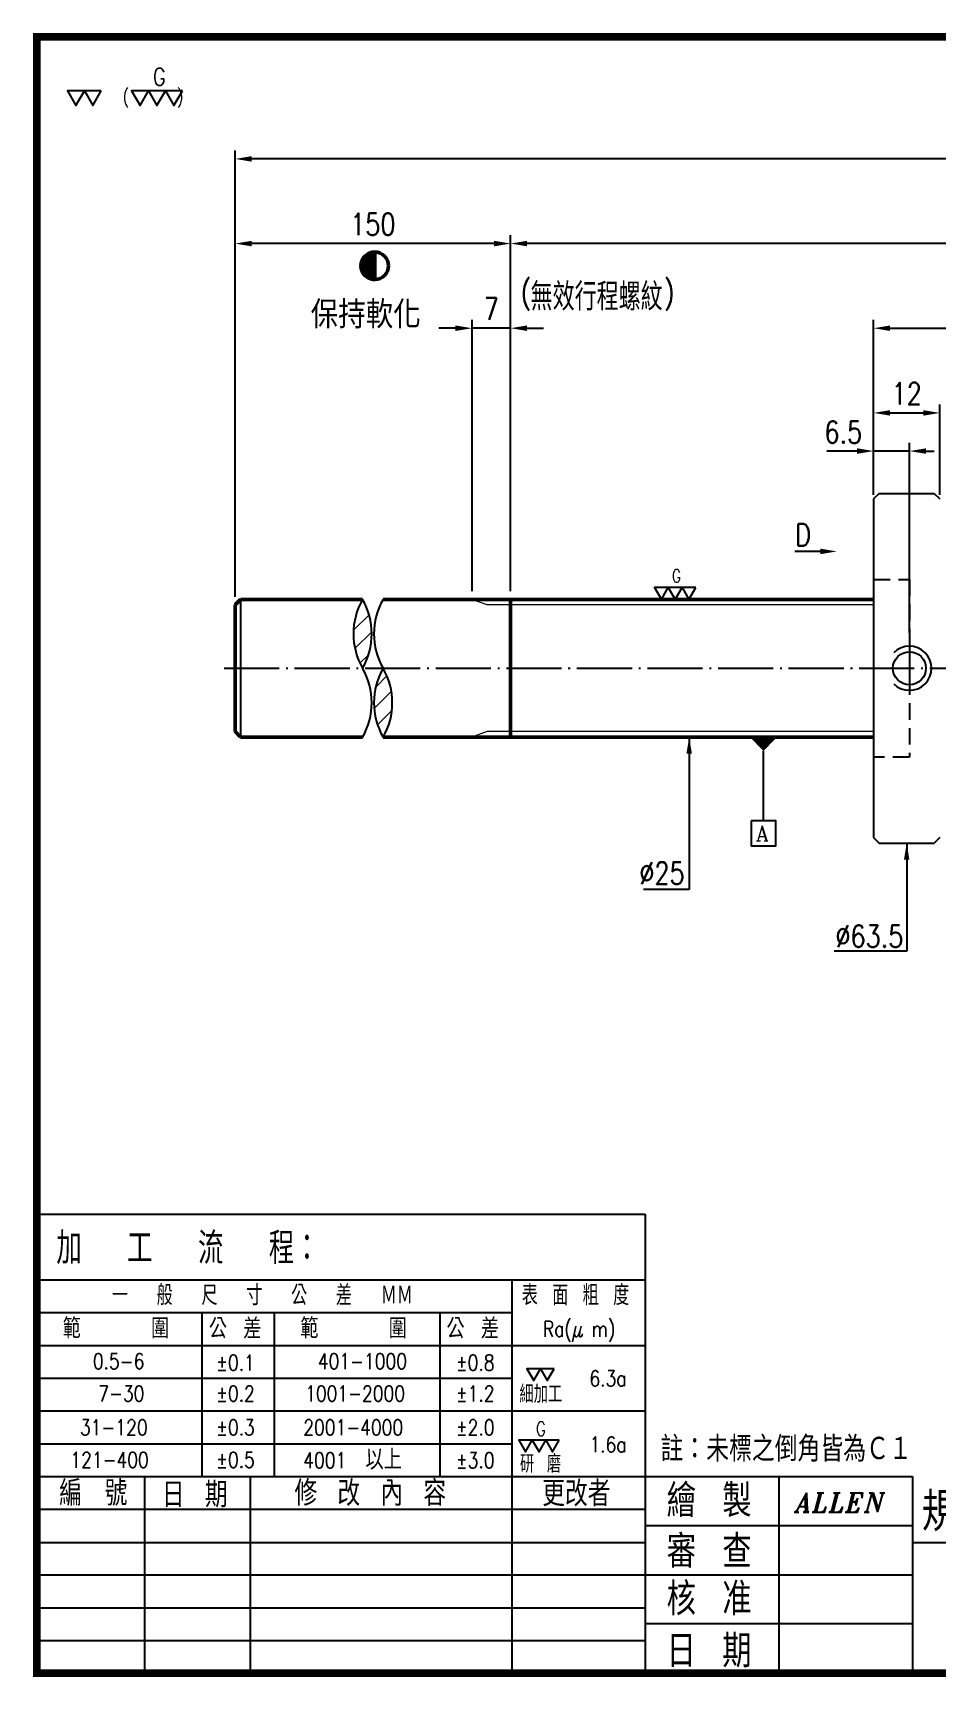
# Model space of a CAD drawing. Header units: millimetres. Extents: x 1056 to 1476, y 85 to 383.
# Drawn here: x 1055.6 to 1219.6, y 84.6 to 383.2 of the extents above; entities that cross this region are included whole.
import ezdxf
from ezdxf.enums import TextEntityAlignment as Align

# ---------------------------------------------------------------- set-up
doc = ezdxf.new("R2010")
doc.units = ezdxf.units.MM
doc.linetypes.add('C', pattern=[2.5625, 2, -0.25, 0.0625, -0.25])
doc.linetypes.add('H', pattern=[0.75, 0.5, -0.25])
for name, color, linetype in [('01', 1, 'C'), ('04', 4, 'Continuous'), ('05', 5, 'H'), ('3', 6, 'Continuous'), ('C', 1, 'C'), ('CK_LEVEL_1', 7, 'Continuous')]:
    doc.layers.add(name, color=color, linetype=linetype)
for name, color, linetype, lineweight in [('AM_0', 7, 'Continuous', 50), ('AM_5', 3, 'Continuous', 25), ('AM_8', 4, 'Continuous', 25), ('群組1-AM_0', 7, 'Continuous', 50)]:
    doc.layers.add(name, color=color, linetype=linetype, lineweight=lineweight)
doc.styles.add('ROMANC', font='romanc')
doc.styles.add('SIMPLEX', font='simplex.shx', dxfattribs={"width": 0.8, "height": 4})
doc.styles.get("Standard").update_dxf_attribs({"font": 'txt.shx', "height": 4, "bigfont": 'CHINESET.SHX'})
doc.dimstyles.get("Standard").update_dxf_attribs({"dimscale": 0, "dimtxt": 4, "dimasz": 3, "dimexe": 1.5, "dimexo": 1.5, "dimgap": 1.5, "dimtad": 1, "dimdec": 3, "dimrnd": 0.0005, "dimdsep": 46, "dimtxsty": 'SIMPLEX', "dimcen": 0.09, "dimclrd": 6, "dimclre": 6, "dimclrt": 3, "dimadec": 1, "dimazin": 2, "dimtp": -0.1, "dimtm": 0.2, "dimtfac": 1, "dimtdec": 3, "dimtmove": 2, "dimatfit": 3, "dimfxl": 0, "dimtvp": 0.790698, "dimtolj": 1, "dimarcsym": 0})
doc.dimstyles.new('STANDARD$7', dxfattribs={"dimscale": 0, "dimtxt": 4, "dimasz": 3, "dimexe": 1.5, "dimexo": 1.5, "dimgap": 1.5, "dimtad": 1, "dimdec": 3, "dimrnd": 0.0005, "dimdsep": 46, "dimtxsty": 'SIMPLEX', "dimcen": 0.09, "dimclrd": 6, "dimclre": 6, "dimclrt": 3, "dimadec": 1, "dimazin": 2, "dimtp": -0.1, "dimtm": 0.2, "dimtfac": 1, "dimtdec": 3, "dimtmove": 2, "dimatfit": 3, "dimfxl": 0, "dimtvp": 0.790698, "dimtolj": 1, "dimarcsym": 0})

# ---------------------------------------------------------------- blocks, each defined once
blk = doc.blocks.new('*D53')
at = {"layer": 'AM_5', "color": 6, "lineweight": -2}
for p, q in [((1092.3, 280.78), (1092.3, 361.77)), ((1441.23, 279.43), (1441.23, 361.77)), ((1438.23, 360.27), (1095.3, 360.27))]:
    blk.add_line(p, q, dxfattribs=at)
at = {"layer": 'AM_5', "color": 6}
for points in [[(1095.3, 360.77), (1095.3, 359.77), (1092.3, 360.27)], [(1438.23, 360.77), (1438.23, 359.77), (1441.23, 360.27)]]:
    blk.add_solid(points, dxfattribs=at)
at = {"layer": 'Defpoints', "color": 0}
for p in [(1092.3, 360.27), (1092.3, 279.28), (1441.23, 277.93)]:
    blk.add_point(p, dxfattribs=at)
at = {"layer": 'AM_5', "color": 3, "insert": (1266.76, 363.77), "char_height": 4, "attachment_point": 5, "style": 'SIMPLEX'}
blk.add_mtext('\\A1;1150', dxfattribs=at)
blk = doc.blocks.new('*D54')
at = {"layer": 'AM_5', "color": 6, "lineweight": -2}
for p, q in [((1142.3, 281.78), (1142.3, 346.4)), ((1361.23, 280.78), (1361.23, 346.4)), ((1358.23, 344.9), (1145.3, 344.9))]:
    blk.add_line(p, q, dxfattribs=at)
at = {"layer": 'AM_5', "color": 6}
for points in [[(1145.3, 345.4), (1145.3, 344.4), (1142.3, 344.9)], [(1358.23, 345.4), (1358.23, 344.4), (1361.23, 344.9)]]:
    blk.add_solid(points, dxfattribs=at)
at = {"layer": 'Defpoints', "color": 0}
for p in [(1142.3, 344.9), (1142.3, 280.28), (1361.23, 279.28)]:
    blk.add_point(p, dxfattribs=at)
at = {"layer": 'AM_5', "color": 3, "insert": (1251.76, 348.4), "char_height": 4, "attachment_point": 5, "style": 'SIMPLEX'}
blk.add_mtext('\\A1;920', dxfattribs=at)
blk = doc.blocks.new('*D50')
at = {"layer": 'AM_5', "color": 6, "lineweight": -2}
for p, q in [((1208.21, 299.28), (1208.21, 331.03)), ((1211.21, 329.53), (1297.21, 329.53)), ((1300.21, 288.28), (1300.21, 331.03))]:
    blk.add_line(p, q, dxfattribs=at)
at = {"layer": 'AM_5', "color": 6}
for points in [[(1211.21, 330.03), (1211.21, 329.03), (1208.21, 329.53)], [(1297.21, 330.03), (1297.21, 329.03), (1300.21, 329.53)]]:
    blk.add_solid(points, dxfattribs=at)
at = {"layer": 'Defpoints', "color": 0}
for p in [(1300.21, 329.53), (1208.21, 297.78), (1300.21, 286.78)]:
    blk.add_point(p, dxfattribs=at)
at = {"layer": 'AM_5', "color": 3, "insert": (1254.21, 333.03), "char_height": 4, "attachment_point": 5, "style": 'SIMPLEX'}
blk.add_mtext('\\A1;92', dxfattribs=at)
blk = doc.blocks.new('*D51')
at = {"layer": 'AM_5', "color": 6, "lineweight": -2}
for p, q in [((1208.21, 300.03), (1208.21, 315.65)), ((1211.21, 314.15), (1217.21, 314.15)), ((1220.21, 299.28), (1220.21, 315.65))]:
    blk.add_line(p, q, dxfattribs=at)
at = {"layer": 'AM_5', "color": 6}
for points in [[(1211.21, 314.65), (1211.21, 313.65), (1208.21, 314.15)], [(1217.21, 314.65), (1217.21, 313.65), (1220.21, 314.15)]]:
    blk.add_solid(points, dxfattribs=at)
at = {"layer": 'Defpoints', "color": 0}
for p in [(1220.21, 314.15), (1208.21, 298.53), (1220.21, 297.78)]:
    blk.add_point(p, dxfattribs=at)
at = {"layer": 'AM_5', "color": 3, "insert": (1214.21, 317.65), "char_height": 4, "attachment_point": 5, "style": 'SIMPLEX'}
blk.add_mtext('\\A1;12', dxfattribs=at)
blk = doc.blocks.new('*D56')
at = {"layer": 'AM_5', "color": 6, "lineweight": -2}
for p, q in [((1092.3, 280.78), (1092.3, 346.4)), ((1142.3, 281.78), (1142.3, 346.4)), ((1139.3, 344.9), (1095.3, 344.9))]:
    blk.add_line(p, q, dxfattribs=at)
at = {"layer": 'AM_5', "color": 6}
for points in [[(1095.3, 345.4), (1095.3, 344.4), (1092.3, 344.9)], [(1139.3, 345.4), (1139.3, 344.4), (1142.3, 344.9)]]:
    blk.add_solid(points, dxfattribs=at)
at = {"layer": 'Defpoints', "color": 0}
for p in [(1092.3, 344.9), (1092.3, 279.28), (1142.3, 280.28)]:
    blk.add_point(p, dxfattribs=at)
at = {"layer": 'AM_5', "color": 3, "insert": (1117.3, 348.4), "char_height": 4, "attachment_point": 5, "style": 'SIMPLEX'}
blk.add_mtext('\\A1;150', dxfattribs=at)
blk = doc.blocks.new('*D63')
at = {"layer": 'CK_LEVEL_1', "color": 6, "lineweight": -2}
for p, q in [((1208.21, 300.03), (1208.21, 308.72)), ((1214.71, 274.28), (1214.71, 308.72)), ((1205.21, 307.22), (1202.21, 307.22)), ((1214.71, 307.22), (1208.21, 307.22)), ((1217.71, 307.22), (1219.21, 307.22))]:
    blk.add_line(p, q, dxfattribs=at)
at = {"layer": 'CK_LEVEL_1', "color": 6}
for points in [[(1205.21, 307.72), (1205.21, 306.72), (1208.21, 307.22)], [(1217.71, 307.72), (1217.71, 306.72), (1214.71, 307.22)]]:
    blk.add_solid(points, dxfattribs=at)
at = {"layer": 'Defpoints', "color": 0}
for p in [(1208.21, 307.22), (1208.21, 298.53), (1214.71, 272.78)]:
    blk.add_point(p, dxfattribs=at)
at = {"layer": 'CK_LEVEL_1', "color": 3, "insert": (1202.71, 310.66), "char_height": 4, "attachment_point": 5, "style": 'SIMPLEX'}
blk.add_mtext('\\A1;6.5', dxfattribs=at)
blk = doc.blocks.new('*X64')
at = {"color": 0}
for p, q in [((508.24, 86), (512.19, 86)), ((508.25, 86.1), (512.19, 86.1)), ((508.25, 86.05), (512.19, 86.05)), ((508.26, 86.15), (512.19, 86.15)), ((508.27, 86.2), (512.19, 86.2)), ((508.29, 86.25), (512.19, 86.25)), ((508.3, 86.3), (512.19, 86.3)), ((508.31, 86.35), (512.19, 86.35)), ((508.32, 86.4), (512.19, 86.4)), ((508.34, 86.45), (512.19, 86.45)), ((508.35, 86.5), (512.19, 86.5)), ((508.37, 86.55), (512.19, 86.55)), ((508.38, 86.6), (512.19, 86.6)), ((508.4, 86.65), (512.19, 86.65)), ((508.42, 86.7), (512.19, 86.7)), ((508.43, 86.75), (512.19, 86.75)), ((508.45, 86.8), (512.19, 86.8)), ((508.47, 86.85), (512.19, 86.85)), ((508.49, 86.9), (512.19, 86.9)), ((508.51, 86.95), (512.19, 86.95)), ((508.54, 87), (512.19, 87)), ((508.56, 87.05), (512.19, 87.05)), ((508.58, 87.1), (512.19, 87.1)), ((508.61, 87.15), (512.19, 87.15)), ((508.63, 87.2), (512.19, 87.2)), ((508.66, 87.25), (512.19, 87.25)), ((508.68, 87.3), (512.19, 87.3)), ((508.71, 87.35), (512.19, 87.35)), ((508.74, 87.4), (512.19, 87.4)), ((508.77, 87.45), (512.19, 87.45)), ((508.8, 87.5), (512.19, 87.5)), ((508.83, 87.55), (512.19, 87.55)), ((508.87, 87.6), (512.19, 87.6)), ((508.9, 87.65), (512.19, 87.65)), ((508.94, 87.7), (512.19, 87.7)), ((508.97, 87.75), (512.19, 87.75)), ((509.01, 87.8), (512.19, 87.8)), ((509.05, 87.85), (512.19, 87.85)), ((509.09, 87.9), (512.19, 87.9)), ((509.13, 87.95), (512.19, 87.95)), ((509.18, 88), (512.19, 88)), ((509.22, 88.05), (512.19, 88.05)), ((509.27, 88.1), (512.19, 88.1)), ((509.31, 88.15), (512.19, 88.15)), ((509.36, 88.2), (512.19, 88.2)), ((509.41, 88.25), (512.19, 88.25)), ((509.47, 88.3), (512.19, 88.3)), ((509.52, 88.35), (512.19, 88.35)), ((509.58, 88.4), (512.19, 88.4)), ((509.64, 88.45), (512.19, 88.45)), ((509.7, 88.5), (512.19, 88.5)), ((509.76, 88.55), (512.19, 88.55)), ((509.83, 88.6), (512.19, 88.6)), ((509.9, 88.65), (512.19, 88.65)), ((509.97, 88.7), (512.19, 88.7)), ((510.05, 88.75), (512.19, 88.75)), ((510.13, 88.8), (512.19, 88.8)), ((510.22, 88.85), (512.19, 88.85)), ((510.31, 88.9), (512.19, 88.9)), ((510.41, 88.95), (512.19, 88.95)), ((510.51, 89), (512.19, 89)), ((510.62, 89.05), (512.19, 89.05)), ((510.75, 89.1), (512.19, 89.1)), ((510.89, 89.15), (512.19, 89.15)), ((511.04, 89.2), (512.19, 89.2)), ((511.22, 89.25), (512.19, 89.25)), ((511.45, 89.3), (512.19, 89.3)), ((511.81, 89.35), (512.19, 89.35)), ((508.19, 85.6), (512.19, 85.6)), ((508.19, 85.55), (512.19, 85.55)), ((508.19, 85.5), (512.19, 85.5)), ((508.19, 85.45), (512.19, 85.45)), ((508.19, 85.4), (512.19, 85.4)), ((508.19, 85.35), (512.19, 85.35)), ((508.19, 85.3), (512.19, 85.3)), ((508.19, 85.25), (512.19, 85.25)), ((508.19, 85.2), (512.19, 85.2)), ((508.19, 85.15), (512.19, 85.15)), ((508.2, 85.7), (512.19, 85.7)), ((508.2, 85.65), (512.19, 85.65)), ((508.2, 85.1), (512.19, 85.1)), ((508.2, 85.05), (512.19, 85.05)), ((508.2, 85), (512.19, 85)), ((508.21, 85.8), (512.19, 85.8)), ((508.21, 85.75), (512.19, 85.75)), ((508.21, 84.95), (512.19, 84.95)), ((508.21, 84.9), (512.19, 84.9)), ((508.22, 85.9), (512.19, 85.9)), ((508.22, 85.85), (512.19, 85.85)), ((508.22, 84.85), (512.19, 84.85)), ((508.23, 85.95), (512.19, 85.95)), ((508.23, 84.8), (512.19, 84.8)), ((508.23, 84.75), (512.19, 84.75)), ((508.24, 84.7), (512.19, 84.7)), ((508.25, 84.65), (512.19, 84.65)), ((508.26, 84.6), (512.19, 84.6)), ((508.27, 84.55), (512.19, 84.55)), ((508.28, 84.5), (512.19, 84.5)), ((508.29, 84.45), (512.19, 84.45)), ((508.31, 84.4), (512.19, 84.4)), ((508.32, 84.35), (512.19, 84.35)), ((508.33, 84.3), (512.19, 84.3)), ((508.35, 84.25), (512.19, 84.25)), ((508.36, 84.2), (512.19, 84.2)), ((508.38, 84.15), (512.19, 84.15)), ((508.39, 84.1), (512.19, 84.1)), ((508.41, 84.05), (512.19, 84.05)), ((508.43, 84), (512.19, 84)), ((508.45, 83.95), (512.19, 83.95)), ((508.47, 83.9), (512.19, 83.9)), ((508.49, 83.85), (512.19, 83.85)), ((508.51, 83.8), (512.19, 83.8)), ((508.53, 83.75), (512.19, 83.75)), ((508.55, 83.7), (512.19, 83.7)), ((508.57, 83.65), (512.19, 83.65)), ((508.6, 83.6), (512.19, 83.6)), ((508.62, 83.55), (512.19, 83.55)), ((508.65, 83.5), (512.19, 83.5)), ((508.68, 83.45), (512.19, 83.45)), ((508.7, 83.4), (512.19, 83.4)), ((508.73, 83.35), (512.19, 83.35)), ((508.76, 83.3), (512.19, 83.3)), ((508.79, 83.25), (512.19, 83.25)), ((508.83, 83.2), (512.19, 83.2)), ((508.86, 83.15), (512.19, 83.15)), ((508.89, 83.1), (512.19, 83.1)), ((508.93, 83.05), (512.19, 83.05)), ((508.96, 83), (512.19, 83)), ((509, 82.95), (512.19, 82.95)), ((509.04, 82.9), (512.19, 82.9)), ((509.08, 82.85), (512.19, 82.85)), ((509.12, 82.8), (512.19, 82.8)), ((509.16, 82.75), (512.19, 82.75)), ((509.21, 82.7), (512.19, 82.7)), ((509.25, 82.65), (512.19, 82.65)), ((509.3, 82.6), (512.19, 82.6)), ((509.35, 82.55), (512.19, 82.55)), ((509.4, 82.5), (512.19, 82.5)), ((509.45, 82.45), (512.19, 82.45)), ((509.5, 82.4), (512.19, 82.4)), ((509.56, 82.35), (512.19, 82.35)), ((509.62, 82.3), (512.19, 82.3)), ((509.68, 82.25), (512.19, 82.25)), ((509.74, 82.2), (512.19, 82.2)), ((509.81, 82.15), (512.19, 82.15)), ((509.88, 82.1), (512.19, 82.1)), ((509.95, 82.05), (512.19, 82.05)), ((510.03, 82), (512.19, 82)), ((510.11, 81.95), (512.19, 81.95)), ((510.19, 81.9), (512.19, 81.9)), ((510.28, 81.85), (512.19, 81.85)), ((510.38, 81.8), (512.19, 81.8)), ((510.48, 81.75), (512.19, 81.75)), ((510.59, 81.7), (512.19, 81.7)), ((510.71, 81.65), (512.19, 81.65)), ((510.84, 81.6), (512.19, 81.6)), ((510.99, 81.55), (512.19, 81.55)), ((511.17, 81.5), (512.19, 81.5)), ((511.38, 81.45), (512.19, 81.45)), ((511.68, 81.4), (512.19, 81.4))]:
    blk.add_line(p, q, dxfattribs=at)
blk = doc.blocks.new('*D66')
at = {"layer": 'CK_LEVEL_1', "color": 6, "lineweight": -2}
for p, q in [((1132.3, 329.53), (1129.3, 329.53)), ((1135.3, 281.78), (1135.3, 331.03)), ((1142.3, 329.53), (1135.3, 329.53)), ((1142.3, 281.78), (1142.3, 331.03)), ((1145.3, 329.53), (1148.3, 329.53))]:
    blk.add_line(p, q, dxfattribs=at)
at = {"layer": 'CK_LEVEL_1', "color": 6}
for points in [[(1132.3, 330.03), (1132.3, 329.03), (1135.3, 329.53)], [(1145.3, 330.03), (1145.3, 329.03), (1142.3, 329.53)]]:
    blk.add_solid(points, dxfattribs=at)
at = {"layer": 'Defpoints', "color": 0}
for p in [(1135.3, 329.53), (1135.3, 280.28), (1142.3, 280.28)]:
    blk.add_point(p, dxfattribs=at)
at = {"layer": 'CK_LEVEL_1', "color": 3, "insert": (1138.8, 333.03), "char_height": 4, "attachment_point": 5, "style": 'SIMPLEX'}
blk.add_mtext('\\A1;7', dxfattribs=at)

msp = doc.modelspace()

# ---------------------------------------------------------------- hatches: boundary and pattern name
at = {"lineweight": 0}
h = msp.add_hatch(dxfattribs=at)
h.set_pattern_fill('ANSI31', color=4, scale=0.8, style=0)
h.set_pattern_definition([(45, (-524.4123, -23.649), (-1.7960512, 1.7960512), [])])
h.paths.add_polyline_path([(1115.428, 267.7795, 0.26609634), (1115.428, 280.2795, 0.26609634)])
h.paths.add_polyline_path([(1119.1644, 255.2795, 0.26609634), (1119.1644, 267.7795, 0.26609634)])

# ---------------------------------------------------------------- linework, layer by layer
for p, q in [((1209.2096, 299.5295), (1208.2096, 298.5295)), ((1219.2096, 299.5295), (1220.2096, 298.5295)), ((1208.2096, 298.5295), (1208.2096, 237.0295)), ((1208.2096, 237.0295), (1209.2096, 236.0295)), ((1220.2096, 237.0295), (1219.2096, 236.0295))]:
    msp.add_line(p, q)
at = {"color": 4, "lineweight": 0}
for p, q in [((1138.0436, 279.2795), (1135.2962, 280.2795)), ((1208.2096, 279.2795), (1138.0436, 279.2795)), ((1138.0436, 256.2795), (1135.2962, 255.2795)), ((1208.2096, 256.2795), (1138.0436, 256.2795))]:
    msp.add_line(p, q, dxfattribs=at)
at = {"color": 6}
msp.add_line((1214.2096, 216.4348), (1201.0454, 216.4348), dxfattribs=at)
at = {"color": 3}
for p, q in [((1056.2641, 168.6514), (1166.7122, 168.6514)), ((1166.7279, 168.6514), (1166.7279, 85.2957)), ((1056.2803, 156.7431), (1166.7279, 156.7431)), ((1142.5295, 156.7431), (1142.5295, 85.2957)), ((1166.7279, 156.7431), (1166.7279, 85.2957)), ((1056.2803, 150.7892), (1142.5295, 150.7892)), ((1086.3183, 121.0194), (1086.3183, 150.7892)), ((1099.4049, 150.7892), (1099.4049, 121.0194)), ((1129.4308, 150.7892), (1129.4308, 121.0194)), ((1056.2803, 144.8352), (1166.7279, 144.8352)), ((1056.2803, 138.8813), (1142.5295, 138.8813)), ((1056.2803, 132.9273), (1166.7279, 132.9273)), ((1056.2803, 126.9734), (1142.5295, 126.9734)), ((1056.2803, 121.0194), (1215.2379, 121.0194)), ((1075.8383, 121.0194), (1075.8383, 84.9403)), ((1095.0184, 121.0194), (1095.0184, 84.9403)), ((1190.9829, 121.0194), (1190.9829, 85.2957)), ((1215.2379, 121.0194), (1215.2379, 85.2957)), ((1056.2803, 115.0655), (1166.7279, 115.0655)), ((1166.7279, 112.1259), (1215.2379, 112.1259)), ((1056.2803, 109.0485), (1166.7279, 109.0485)), ((1215.2379, 109.0485), (1475.7386, 109.0485)), ((1056.2803, 103.1576), (1215.2379, 103.1576)), ((1056.2803, 97.2036), (1166.7279, 97.2036)), ((1166.7279, 94.3389), (1215.2379, 94.3389)), ((1056.2803, 91.2496), (1166.7279, 91.2496))]:
    msp.add_line(p, q, dxfattribs=at)
at = {"const_width": 1.3946}
msp.add_lwpolyline([(1056.2803, 85.2957), (1475.7386, 85.2957), (1475.7386, 382.4567), (1056.2803, 382.4567)], close=True, dxfattribs=at)
for points in [[(1064.9221, 372.6056), (1061.8557, 372.6056), (1063.3889, 369.9501)], [(1067.9884, 372.6056), (1064.9221, 372.6056), (1066.4552, 369.9501)], [(1076.5797, 372.6056), (1073.5134, 372.6056), (1075.0465, 369.9501)], [(1079.646, 372.6056), (1076.5797, 372.6056), (1078.1129, 369.9501)], [(1082.7123, 372.6056), (1079.646, 372.6056), (1081.1792, 369.9501)]]:
    msp.add_lwpolyline(points, close=True)
at = {"color": 3}
for points in [[(1170.9273, 282.4522), (1168.4185, 282.4522), (1169.6729, 280.2795)], [(1173.4361, 282.4522), (1170.9273, 282.4522), (1172.1817, 280.2795)], [(1175.9449, 282.4522), (1173.4361, 282.4522), (1174.6905, 280.2795)], [(1147.7335, 140.589), (1145.2804, 140.589), (1146.5069, 138.4646)], [(1150.1865, 140.589), (1147.7335, 140.589), (1148.96, 138.4646)], [(1146.2428, 127.6098), (1143.7897, 127.6098), (1145.0162, 125.4853)], [(1148.6958, 127.6098), (1146.2428, 127.6098), (1147.4693, 125.4853)], [(1151.1489, 127.6098), (1148.6958, 127.6098), (1149.9224, 125.4853)]]:
    msp.add_lwpolyline(points, close=True, dxfattribs=at)
at = {"layer": '01'}
msp.add_line((1214.7096, 272.7795), (1214.7096, 262.7795), dxfattribs=at)
at = {"layer": '04'}
msp.add_line((1188.2096, 240.0505), (1188.2096, 252.7291), dxfattribs=at)
msp.add_lwpolyline([(1188.2096, 252.7291, 0, 4.8419, 0), (1188.2096, 255.2795, 4.8419, 4.8419, 0)], format="xyseb", dxfattribs=at)
msp.add_lwpolyline([(1185.968, 240.0505), (1185.968, 235.5673), (1190.4512, 235.5673), (1190.4512, 240.0505)], close=True, dxfattribs=at)
at = {"layer": '05', "ltscale": 6}
for p, q in [((1208.2096, 283.9295), (1214.7096, 283.9295)), ((1214.7096, 283.9295), (1214.7096, 251.6295)), ((1214.7096, 251.6295), (1208.2096, 251.6295))]:
    msp.add_line(p, q, dxfattribs=at)
at = {"layer": '3'}
msp.add_line((1202.2096, 307.216), (1199.7148, 307.216), dxfattribs=at)
at = {"layer": 'AM_0'}
msp.add_line((1117.6421, 338.3638), (1117.6421, 343.3631), dxfattribs=at)
msp.add_circle((1117.6421, 340.8634), 2.4997, dxfattribs=at)
at = {"layer": 'AM_8'}
msp.add_arc((1214.7096, 267.7795), 4, 225, 135, dxfattribs=at)
at = {"layer": 'C', "ltscale": 5}
msp.add_line((1090.2826, 267.7795), (1442.952, 267.7795), dxfattribs=at)
at = {"layer": 'CK_LEVEL_1'}
for p, q in [((1209.2096, 299.5295), (1219.2096, 299.5295)), ((1093.2962, 280.2795), (1093.2962, 255.2795)), ((1209.2096, 236.0295), (1219.2096, 236.0295))]:
    msp.add_line(p, q, dxfattribs=at)
at = {"layer": 'CK_LEVEL_1', "color": 6}
for p, q in [((1198.5348, 289.0003), (1193.8887, 289.0003)), ((1174.7216, 227.6347), (1166.4156, 227.6347))]:
    msp.add_line(p, q, dxfattribs=at)
at = {"layer": 'CK_LEVEL_1'}
msp.add_circle((1214.7096, 267.7795), 3, dxfattribs=at)
for centre, start, end in [((1126.3403, 274.0295), 150.198191, 209.801809), ((1104.5156, 274.0295), 330.198191, 29.801809), ((1130.0767, 274.0295), 150.198191, 209.801809), ((1104.5156, 261.5295), 330.198191, 29.801809), ((1130.0767, 261.5295), 150.198191, 209.801809), ((1108.252, 261.5295), 330.198191, 29.801809)]:
    msp.add_arc(centre, 12.5754, start, end, dxfattribs=at)
at = {"layer": 'CK_LEVEL_1', "color": 6}
msp.add_solid([(1198.5348, 289.5003), (1198.5348, 288.5003), (1201.5348, 289.0003)], dxfattribs=at)
at = {"layer": 'Defpoints', "color": 0, "linetype": 'ByBlock'}
msp.add_point((1208.2096, 297.7795), dxfattribs=at)
at = {"layer": '群組1-AM_0'}
for p, q in [((1093.2962, 280.2795), (1092.2962, 279.2795)), ((1092.2962, 279.2795), (1092.2962, 256.2795)), ((1093.2962, 280.2795), (1115.428, 280.2795)), ((1119.1644, 280.2795), (1208.2096, 280.2795)), ((1142.2962, 280.2795), (1142.2962, 255.2795)), ((1093.2962, 255.2795), (1092.2962, 256.2795)), ((1093.2962, 255.2795), (1115.428, 255.2795)), ((1119.1644, 255.2795), (1141.2337, 255.2795)), ((1141.2337, 255.2795), (1208.2096, 255.2795))]:
    msp.add_line(p, q, dxfattribs=at)

# ---------------------------------------------------------------- block references
at = {"layer": 'AM_0', "xscale": 0.6249209571469692, "yscale": 0.6249209571467418, "zscale": 0.6249209571468248}
msp.add_blockref('*X64', (797.5658, 287.5154), dxfattribs=at)

# ---------------------------------------------------------------- texts
at = {"style": 'SIMPLEX', "width": 0.8}
for s, height, p in [('G', 3.198, (1077.3727, 375.171)), ('(      )', 2.40253, (1071.8719, 371.6026))]:
    msp.add_text(s, height=height, dxfattribs=at).set_placement(p, align=Align.MIDDLE_LEFT)
at = {"color": 3, "style": 'SIMPLEX', "width": 0.8}
for height, p in [(2.3249, (1171.5761, 284.5511)), (2.5584, (1146.8772, 129.662))]:
    msp.add_text('G', height=height, dxfattribs=at).set_placement(p, align=Align.MIDDLE_LEFT)
at = {"color": 3}
for s, height, width, p in [('加  工  流  程：', 5.775023, 0.8, (1059.837, 159.5956)), ('一  般  尺  寸  公  差  ＭＭ', 3.654615, 0.8, (1069.9069, 152.1325)), ('表 面 粗 度', 3.65461, 0.8, (1144.3354, 152.1325)), ('範    圍', 3.65793, 0.9, (1060.9816, 146.0836)), ('公 差', 3.65793, 0.9, (1087.5298, 146.0836)), ('範    圍', 3.65793, 0.9, (1104.1242, 146.0836)), ('公 差', 3.65793, 0.9, (1130.6724, 146.0836)), ('細加工', 3.234, 0.8, (1143.9123, 134.3718)), ('註：未標之倒角皆為Ｃ１', 4.60845, 0.9, (1169.5173, 123.734)), ('以上', 3.65793, 0.9, (1115.9619, 122.2678)), ('研 磨', 3.234, 0.8, (1143.9986, 121.7166)), ('編\u3000號^J', 4.5815, 0.9, (1060.3599, 115.7058)), ('日 期', 4.5815, 0.9, (1078.9975, 115.4287)), ('修 改 內 容', 4.5815, 0.9, (1103.0731, 115.6996)), ('更改者', 4.5815, 0.9, (1148.0572, 115.6299)), ('繪 製', 5.929, 0.9, (1170.6366, 113.6635)), ('規格', 7.1148, 0.9, (1216.9718, 111.0646)), ('審 查', 5.929, 0.9, (1170.6366, 104.4496)), ('核 准', 5.929, 0.9, (1170.6366, 95.8356)), ('日 期', 5.929, 0.9, (1170.6263, 86.3615))]:
    msp.add_text(s, height=height, dxfattribs=dict(at, width=width)).set_placement(p)
at = {"color": 3, "style": 'SIMPLEX', "width": 0.8}
for s, p in [('Ra(μ m)', (1148.1748, 146.4097)), ('0.5-6', (1066.4717, 140.5377)), ('401-1000', (1107.3164, 140.5377)), ('%%p0.1', (1088.8498, 140.271)), ('%%p0.8', (1132.3716, 140.271)), ('7-30', (1067.4458, 134.6706)), ('%%p0.2', (1088.8498, 134.6706)), ('1001-2000', (1105.0107, 134.6706)), ('%%p1.2', (1132.3716, 134.6706)), ('6.3a', (1156.6267, 137.4091)), ('31-120', (1064.1336, 128.5065)), ('%%p0.3', (1088.8498, 128.5065)), ('2001-4000', (1104.6777, 128.5065)), ('%%p2.0', (1132.3716, 128.5065)), ('121-400', (1062.3911, 122.627)), ('%%p0.5', (1088.8498, 122.627)), ('4001', (1104.6777, 122.5526)), ('%%p3.0', (1132.3716, 122.5526)), ('1.6a', (1156.6267, 125.4144))]:
    msp.add_text(s, height=2.84159, dxfattribs=at).set_placement(p)
at = {"insert": (1126.0031, 329.4756), "char_height": 5, "attachment_point": 9}
msp.add_mtext('保持軟化', dxfattribs=at)
at = {"layer": '04', "style": 'ROMANC'}
msp.add_attdef('A', (1186.835, 236.4623), 'A', height=2.6899, dxfattribs=at)
at = {"layer": 'CK_LEVEL_1', "char_height": 4, "width": 25.34004, "attachment_point": 1, "style": 'SIMPLEX'}
for s, insert in [('(', (1144.1537, 338.0541)), (')', (1170.1462, 338.0541))]:
    msp.add_mtext(s, dxfattribs=dict(at, insert=insert))
at = {"layer": 'CK_LEVEL_1', "color": 0, "insert": (1145.9287, 337.7365), "char_height": 5, "width": 32.777608, "attachment_point": 1, "style": 'SIMPLEX'}
msp.add_mtext('{\\Ftxt,chineset|c136;無效行程螺紋}', dxfattribs=at)
at = {"layer": 'CK_LEVEL_1', "color": 3, "char_height": 4, "attachment_point": 9, "style": 'SIMPLEX'}
for s, insert in [('\\A1;D', (1196.8492, 290.0117)), ('\\A1;%%C25', (1173.9056, 228.5783)), ('%%C63.5', (1213.6142, 217.1246))]:
    msp.add_mtext(s, dxfattribs=dict(at, insert=insert))
at = {"layer": 'CK_LEVEL_1', "color": 3, "insert": (1194.053, 118.0667), "char_height": 3.5, "width": 24.255, "attachment_point": 1}
msp.add_mtext('{\\Fitalict|c136;ALLEN}', dxfattribs=at)

# ---------------------------------------------------------------- dimensions: what is measured, and where the dimension line sits
at = {"layer": 'AM_5'}
for base, p1, p2, text, picture, middle in [((1092.2962, 360.2719), (1441.2337, 277.9295), (1092.2962, 279.2795), '1150', '*D53', (1266.7649, 360.2719)), ((1142.2962, 344.8988), (1361.2337, 279.2795), (1142.2962, 280.2795), '920', '*D54', (1251.7649, 344.8988))]:
    dim = msp.add_linear_dim(base=base, p1=p1, p2=p2, text=text, dimstyle='Standard', override={"dimscale": 1, "dimrnd": 0, "dimadec": 3, "dimtmove": 0}, dxfattribs=at)
    dim.commit()
    dim.dimension.update_dxf_attribs({"geometry": picture, "text_midpoint": middle, "dimtype": 160})
dim = msp.add_linear_dim(base=(1092.2962, 344.8988), p1=(1142.2962, 280.2795), p2=(1092.2962, 279.2795), text='150', dimstyle='Standard', override={"dimscale": 1, "dimrnd": 0, "dimadec": 3, "dimtmove": 0}, dxfattribs=at)
dim.commit()
dim.dimension.update_dxf_attribs({"geometry": '*D56', "text_midpoint": (1117.2962, 348.3988)})
for base, p1, p2, override, picture, middle in [((1300.2096, 329.5257), (1208.2096, 297.7795), (1300.2096, 286.7795), {"dimscale": 1, "dimgap": 1.5, "dimrnd": 0, "dimadec": 3, "dimtmove": 0}, '*D50', (1254.2096, 329.5257)), ((1220.2096, 314.1526), (1208.2096, 298.5295), (1220.2096, 297.7795), {"dimscale": 1, "dimrnd": 0, "dimadec": 3, "dimtmove": 0}, '*D51', (1214.2096, 314.1526))]:
    dim = msp.add_linear_dim(base=base, p1=p1, p2=p2, dimstyle='Standard', override=override, dxfattribs=at)
    dim.commit()
    dim.dimension.update_dxf_attribs({"geometry": picture, "text_midpoint": middle, "dimtype": 160})
at = {"layer": 'CK_LEVEL_1'}
dim = msp.add_linear_dim(base=(1135.2962, 329.5257), p1=(1142.2962, 280.2795), p2=(1135.2962, 280.2795), dimstyle='Standard', override={"dimscale": 1}, dxfattribs=at)
dim.commit()
dim.dimension.update_dxf_attribs({"geometry": '*D66', "text_midpoint": (1138.7962, 333.0257)})
dim = msp.add_linear_dim(base=(1208.2096, 307.216), p1=(1214.7096, 272.7795), p2=(1208.2096, 298.5295), dimstyle='Standard', override={"dimscale": 1}, dxfattribs=at)
dim.commit()
dim.dimension.update_dxf_attribs({"geometry": '*D63', "text_midpoint": (1202.7111, 310.6629), "dimtype": 160})

# ---------------------------------------------------------------- leaders
for points in [[(1174.7216, 255.2795), (1174.7216, 227.6347)], [(1214.2096, 236.0295), (1214.2096, 216.4348)]]:
    msp.add_leader(points, dimstyle='STANDARD$7', override={"dimscale": 1, "dimgap": 1.5, "dimtad": 0}, dxfattribs=at)

doc.saveas('drawing.dxf')
